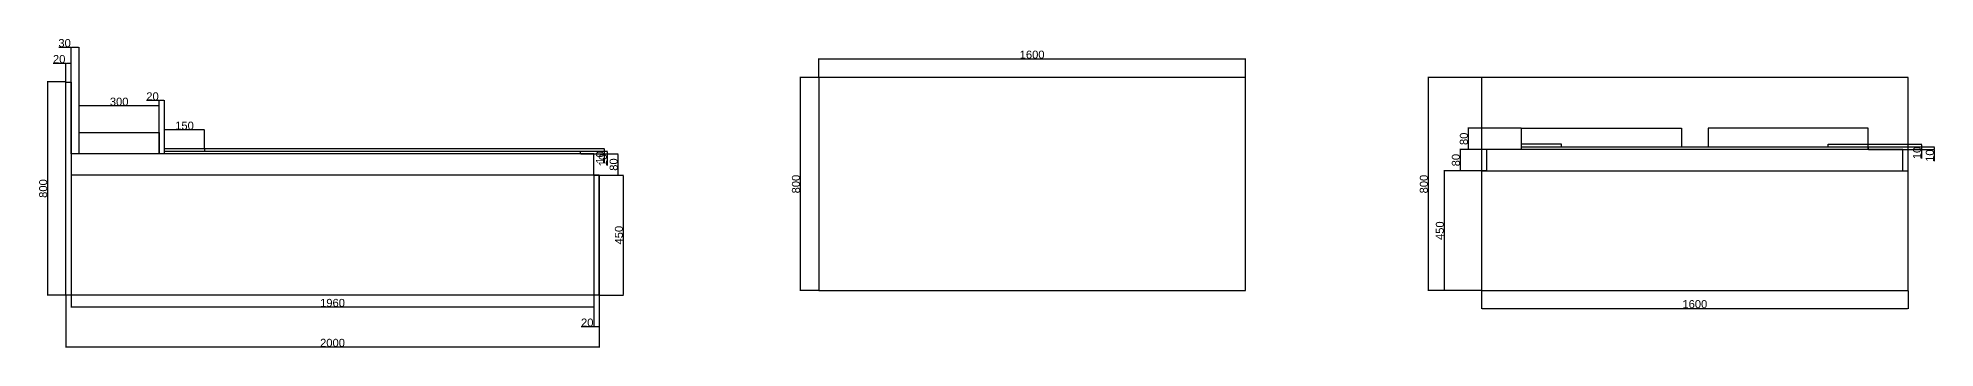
# Model space of a CAD drawing. Header units: millimetres. Extents: x 360 to 15428, y 395 to 2734.
# Drawn here: x 8314 to 15428, y 406 to 1571 of the extents above; entities that cross this region are included whole.
import ezdxf

# ---------------------------------------------------------------- set-up
doc = ezdxf.new("R2010")
doc.units = ezdxf.units.MM
doc.layers.add('cote', color=7, linetype='Continuous')
doc.layers.add('pat', color=185, linetype='Continuous', lineweight=30)
doc.styles.get("Standard").update_dxf_attribs({"font": 'arial.ttf'})
doc.dimstyles.new('ISO-25', dxfattribs={"dimtxt": 2.5, "dimasz": 2.5, "dimexe": 1.25, "dimexo": 0.625, "dimtad": 1, "dimtxsty": 'Standard', "dimcen": 2.5, "dimadec": 0, "dimazin": 0, "dimtfac": 1, "dimtmove": 0, "dimatfit": 3, "dimfxl": 1, "dimarcsym": 0})

# ---------------------------------------------------------------- blocks, each defined once
blk = doc.blocks.new('*D45')
at = {"layer": 'cote', "color": 0, "lineweight": -2, "transparency": 16777216}
for p, q in [((8939.5, 1155.2), (10439, 1155.2)), ((8939.5, 1145.2), (10439, 1145.2)), ((10437.8, 1152.7), (10437.8, 1147.7)), ((10437.8, 1145.2), (10437.8, 1101.4))]:
    blk.add_line(p, q, dxfattribs=at)
at = {"layer": 'cote', "color": 0, "transparency": 16777216}
for points in [[(10437.4, 1152.7), (10438.2, 1152.7), (10437.8, 1155.2)], [(10437.4, 1147.7), (10438.2, 1147.7), (10437.8, 1145.2)]]:
    blk.add_solid(points, dxfattribs=at)
at = {"layer": 'Defpoints', "color": 0, "transparency": 16777216}
for p in [(8938.9, 1155.2), (8938.9, 1145.2), (10437.8, 1145.2)]:
    blk.add_point(p, dxfattribs=at)
at = {"layer": 'cote', "color": 0, "transparency": 16777216, "insert": (10421.8, 1122), "char_height": 30, "attachment_point": 5, "rotation": 90}
blk.add_mtext('10', dxfattribs=at)
blk = doc.blocks.new('*D49')
at = {"layer": 'cote', "color": 0, "lineweight": -2, "transparency": 16777216}
for p, q in [((10349.5, 1145.2), (10449.7, 1145.2)), ((10448.5, 1142.7), (10448.5, 1137.7)), ((10349.5, 1135.2), (10449.7, 1135.2)), ((10448.5, 1135.2), (10448.5, 1091.4))]:
    blk.add_line(p, q, dxfattribs=at)
at = {"layer": 'cote', "color": 0, "transparency": 16777216}
for points in [[(10448, 1142.7), (10448.9, 1142.7), (10448.5, 1145.2)], [(10448, 1137.7), (10448.9, 1137.7), (10448.5, 1135.2)]]:
    blk.add_solid(points, dxfattribs=at)
at = {"layer": 'Defpoints', "color": 0, "transparency": 16777216}
for p in [(10348.9, 1145.2), (10348.9, 1135.2), (10448.5, 1135.2)]:
    blk.add_point(p, dxfattribs=at)
at = {"layer": 'cote', "color": 0, "transparency": 16777216, "insert": (10432.5, 1112), "char_height": 30, "attachment_point": 5, "rotation": 90}
blk.add_mtext('10', dxfattribs=at)
blk = doc.blocks.new('*D50')
at = {"layer": 'cote', "color": 0, "lineweight": -2, "transparency": 16777216}
for p, q in [((10400.2, 1135.2), (10490.4, 1135.2)), ((10489.2, 1132.7), (10489.2, 1057.7)), ((10399.5, 1055.2), (10490.4, 1055.2))]:
    blk.add_line(p, q, dxfattribs=at)
at = {"layer": 'cote', "color": 0, "transparency": 16777216}
for points in [[(10488.8, 1132.7), (10489.6, 1132.7), (10489.2, 1135.2)], [(10488.8, 1057.7), (10489.6, 1057.7), (10489.2, 1055.2)]]:
    blk.add_solid(points, dxfattribs=at)
at = {"layer": 'Defpoints', "color": 0, "transparency": 16777216}
for p in [(10399.6, 1135.2), (10398.9, 1055.2), (10489.2, 1055.2)]:
    blk.add_point(p, dxfattribs=at)
at = {"layer": 'cote', "color": 0, "transparency": 16777216, "insert": (10473.2, 1095.2), "char_height": 30, "attachment_point": 5, "rotation": 90}
blk.add_mtext('80', dxfattribs=at)
blk = doc.blocks.new('*D51')
at = {"layer": 'cote', "color": 0, "lineweight": -2, "transparency": 16777216}
for p, q in [((10419.5, 1055.2), (10510.1, 1055.2)), ((10508.9, 1052.7), (10508.9, 607.7)), ((10419.5, 605.2), (10510.1, 605.2))]:
    blk.add_line(p, q, dxfattribs=at)
at = {"layer": 'cote', "color": 0, "transparency": 16777216}
for points in [[(10508.4, 1052.7), (10509.3, 1052.7), (10508.9, 1055.2)], [(10508.4, 607.7), (10509.3, 607.7), (10508.9, 605.2)]]:
    blk.add_solid(points, dxfattribs=at)
at = {"layer": 'Defpoints', "color": 0, "transparency": 16777216}
for p in [(10418.9, 1055.2), (10418.9, 605.2), (10508.9, 605.2)]:
    blk.add_point(p, dxfattribs=at)
at = {"layer": 'cote', "color": 0, "transparency": 16777216, "insert": (10492.9, 830.2), "char_height": 30, "attachment_point": 5, "rotation": 90}
blk.add_mtext('450', dxfattribs=at)
blk = doc.blocks.new('*D52')
at = {"layer": 'cote', "color": 0, "lineweight": -2, "transparency": 16777216}
for p, q in [((8418.2, 1405.2), (8348.7, 1405.2)), ((8350, 1402.7), (8350, 607.7)), ((8418.2, 605.2), (8348.7, 605.2))]:
    blk.add_line(p, q, dxfattribs=at)
at = {"layer": 'cote', "color": 0, "transparency": 16777216}
for points in [[(8349.6, 1402.7), (8350.4, 1402.7), (8350, 1405.2)], [(8349.6, 607.7), (8350.4, 607.7), (8350, 605.2)]]:
    blk.add_solid(points, dxfattribs=at)
at = {"layer": 'Defpoints', "color": 0, "transparency": 16777216}
for p in [(8418.9, 1405.2), (8350, 605.2), (8418.9, 605.2)]:
    blk.add_point(p, dxfattribs=at)
at = {"layer": 'cote', "color": 0, "transparency": 16777216, "insert": (8334, 1005.2), "char_height": 30, "attachment_point": 5, "rotation": 90}
blk.add_mtext('800', dxfattribs=at)
blk = doc.blocks.new('*D46')
at = {"layer": 'cote', "color": 0, "lineweight": -2, "transparency": 16777216}
for p, q in [((8418.9, 1475.2), (8371.7, 1475.2)), ((8418.9, 1405.8), (8418.9, 1476.4)), ((8436.4, 1475.2), (8421.4, 1475.2)), ((8438.9, 1405.8), (8438.9, 1476.4))]:
    blk.add_line(p, q, dxfattribs=at)
at = {"layer": 'cote', "color": 0, "transparency": 16777216}
for points in [[(8421.4, 1475.6), (8421.4, 1474.8), (8418.9, 1475.2)], [(8436.4, 1475.6), (8436.4, 1474.8), (8438.9, 1475.2)]]:
    blk.add_solid(points, dxfattribs=at)
at = {"layer": 'Defpoints', "color": 0, "transparency": 16777216}
for p in [(8418.9, 1475.2), (8418.9, 1405.2), (8438.9, 1405.2)]:
    blk.add_point(p, dxfattribs=at)
at = {"layer": 'cote', "color": 0, "transparency": 16777216, "insert": (8394, 1491.1), "char_height": 30, "attachment_point": 5}
blk.add_mtext('20', dxfattribs=at)
blk = doc.blocks.new('*D47')
at = {"layer": 'cote', "color": 0, "lineweight": -2, "transparency": 16777216}
for p, q in [((8438.9, 1535.2), (8392.3, 1535.2)), ((8438.9, 1135.8), (8438.9, 1536.4)), ((8466.4, 1535.2), (8441.4, 1535.2)), ((8468.9, 1135.8), (8468.9, 1536.4))]:
    blk.add_line(p, q, dxfattribs=at)
at = {"layer": 'cote', "color": 0, "transparency": 16777216}
for points in [[(8441.4, 1535.6), (8441.4, 1534.8), (8438.9, 1535.2)], [(8466.4, 1535.6), (8466.4, 1534.8), (8468.9, 1535.2)]]:
    blk.add_solid(points, dxfattribs=at)
at = {"layer": 'Defpoints', "color": 0, "transparency": 16777216}
for p in [(8438.9, 1535.2), (8438.9, 1135.2), (8468.9, 1135.2)]:
    blk.add_point(p, dxfattribs=at)
at = {"layer": 'cote', "color": 0, "transparency": 16777216, "insert": (8414.3, 1551.1), "char_height": 30, "attachment_point": 5}
blk.add_mtext('30', dxfattribs=at)
blk = doc.blocks.new('*D48')
at = {"layer": 'cote', "color": 0, "lineweight": -2, "transparency": 16777216}
for p, q in [((8468.9, 1215.8), (8468.9, 1316.4)), ((8766.4, 1315.2), (8471.4, 1315.2)), ((8768.9, 1215.8), (8768.9, 1316.4))]:
    blk.add_line(p, q, dxfattribs=at)
at = {"layer": 'cote', "color": 0, "transparency": 16777216}
for points in [[(8471.4, 1315.6), (8471.4, 1314.8), (8468.9, 1315.2)], [(8766.4, 1315.6), (8766.4, 1314.8), (8768.9, 1315.2)]]:
    blk.add_solid(points, dxfattribs=at)
at = {"layer": 'Defpoints', "color": 0, "transparency": 16777216}
for p in [(8468.9, 1315.2), (8468.9, 1215.2), (8768.9, 1215.2)]:
    blk.add_point(p, dxfattribs=at)
at = {"layer": 'cote', "color": 0, "transparency": 16777216, "insert": (8618.9, 1331.1), "char_height": 30, "attachment_point": 5}
blk.add_mtext('300', dxfattribs=at)
blk = doc.blocks.new('*D40')
at = {"layer": 'cote', "color": 0, "lineweight": -2, "transparency": 16777216}
for p, q in [((8768.9, 1335.2), (8721.7, 1335.2)), ((8768.9, 1135.8), (8768.9, 1336.4)), ((8786.4, 1335.2), (8771.4, 1335.2)), ((8788.9, 1135.8), (8788.9, 1336.4))]:
    blk.add_line(p, q, dxfattribs=at)
at = {"layer": 'cote', "color": 0, "transparency": 16777216}
for points in [[(8771.4, 1335.6), (8771.4, 1334.8), (8768.9, 1335.2)], [(8786.4, 1335.6), (8786.4, 1334.8), (8788.9, 1335.2)]]:
    blk.add_solid(points, dxfattribs=at)
at = {"layer": 'Defpoints', "color": 0, "transparency": 16777216}
for p in [(8768.9, 1335.2), (8768.9, 1135.2), (8788.9, 1135.2)]:
    blk.add_point(p, dxfattribs=at)
at = {"layer": 'cote', "color": 0, "transparency": 16777216, "insert": (8744, 1351.1), "char_height": 30, "attachment_point": 5}
blk.add_mtext('20', dxfattribs=at)
blk = doc.blocks.new('*D41')
at = {"layer": 'cote', "color": 0, "lineweight": -2, "transparency": 16777216}
for p, q in [((8788.9, 1155.8), (8788.9, 1226.4)), ((8936.4, 1225.2), (8791.4, 1225.2)), ((8938.9, 1155.8), (8938.9, 1226.4))]:
    blk.add_line(p, q, dxfattribs=at)
at = {"layer": 'cote', "color": 0, "transparency": 16777216}
for points in [[(8791.4, 1225.6), (8791.4, 1224.8), (8788.9, 1225.2)], [(8936.4, 1225.6), (8936.4, 1224.8), (8938.9, 1225.2)]]:
    blk.add_solid(points, dxfattribs=at)
at = {"layer": 'Defpoints', "color": 0, "transparency": 16777216}
for p in [(8788.9, 1225.2), (8788.9, 1155.2), (8938.9, 1155.2)]:
    blk.add_point(p, dxfattribs=at)
at = {"layer": 'cote', "color": 0, "transparency": 16777216, "insert": (8863.9, 1241.1), "char_height": 30, "attachment_point": 5}
blk.add_mtext('150', dxfattribs=at)
blk = doc.blocks.new('*D42')
at = {"layer": 'cote', "color": 0, "lineweight": -2, "transparency": 16777216}
for p, q in [((8438.9, 1054.6), (8438.9, 558.4)), ((10398.9, 1054.6), (10398.9, 558.4)), ((10396.4, 559.7), (8441.4, 559.7))]:
    blk.add_line(p, q, dxfattribs=at)
at = {"layer": 'cote', "color": 0, "transparency": 16777216}
for points in [[(8441.4, 560.1), (8441.4, 559.2), (8438.9, 559.7)], [(10396.4, 560.1), (10396.4, 559.2), (10398.9, 559.7)]]:
    blk.add_solid(points, dxfattribs=at)
at = {"layer": 'Defpoints', "color": 0, "transparency": 16777216}
for p in [(8438.9, 1055.2), (10398.9, 1055.2), (8438.9, 559.7)]:
    blk.add_point(p, dxfattribs=at)
at = {"layer": 'cote', "color": 0, "transparency": 16777216, "insert": (9418.9, 575.6), "char_height": 30, "attachment_point": 5}
blk.add_mtext('1960', dxfattribs=at)
blk = doc.blocks.new('*D43')
at = {"layer": 'cote', "color": 0, "lineweight": -2, "transparency": 16777216}
for p, q in [((10398.9, 1054.6), (10398.9, 484.7)), ((10418.9, 1054.6), (10418.9, 484.7)), ((10398.9, 485.9), (10351.7, 485.9)), ((10416.4, 485.9), (10401.4, 485.9))]:
    blk.add_line(p, q, dxfattribs=at)
at = {"layer": 'cote', "color": 0, "transparency": 16777216}
for points in [[(10401.4, 486.4), (10401.4, 485.5), (10398.9, 485.9)], [(10416.4, 486.4), (10416.4, 485.5), (10418.9, 485.9)]]:
    blk.add_solid(points, dxfattribs=at)
at = {"layer": 'Defpoints', "color": 0, "transparency": 16777216}
for p in [(10398.9, 1055.2), (10418.9, 1055.2), (10398.9, 485.9)]:
    blk.add_point(p, dxfattribs=at)
at = {"layer": 'cote', "color": 0, "transparency": 16777216, "insert": (10374, 501.9), "char_height": 30, "attachment_point": 5}
blk.add_mtext('20', dxfattribs=at)
blk = doc.blocks.new('*D44')
at = {"layer": 'cote', "color": 0, "lineweight": -2, "transparency": 16777216}
for p, q in [((8418.9, 604.6), (8418.9, 408.5)), ((10418.9, 604.6), (10418.9, 408.5)), ((10416.4, 409.8), (8421.4, 409.8))]:
    blk.add_line(p, q, dxfattribs=at)
at = {"layer": 'cote', "color": 0, "transparency": 16777216}
for points in [[(8421.4, 410.2), (8421.4, 409.4), (8418.9, 409.8)], [(10416.4, 410.2), (10416.4, 409.4), (10418.9, 409.8)]]:
    blk.add_solid(points, dxfattribs=at)
at = {"layer": 'Defpoints', "color": 0, "transparency": 16777216}
for p in [(8418.9, 605.2), (10418.9, 605.2), (8418.9, 409.8)]:
    blk.add_point(p, dxfattribs=at)
at = {"layer": 'cote', "color": 0, "transparency": 16777216, "insert": (9418.9, 425.7), "char_height": 30, "attachment_point": 5}
blk.add_mtext('2000', dxfattribs=at)
blk = doc.blocks.new('*D56')
at = {"layer": 'cote', "color": 0, "lineweight": -2, "transparency": 16777216}
for p, q in [((11242.1, 1422.5), (11242.1, 1493.1)), ((11244.6, 1491.9), (12839.6, 1491.9)), ((12842.1, 1422.5), (12842.1, 1493.1))]:
    blk.add_line(p, q, dxfattribs=at)
at = {"layer": 'cote', "color": 0, "transparency": 16777216}
for points in [[(11244.6, 1492.3), (11244.6, 1491.5), (11242.1, 1491.9)], [(12839.6, 1492.3), (12839.6, 1491.5), (12842.1, 1491.9)]]:
    blk.add_solid(points, dxfattribs=at)
at = {"layer": 'Defpoints', "color": 0, "transparency": 16777216}
for p in [(12842.1, 1491.9), (11242.1, 1421.9), (12842.1, 1421.9)]:
    blk.add_point(p, dxfattribs=at)
at = {"layer": 'cote', "color": 0, "transparency": 16777216, "insert": (12042.1, 1507.8), "char_height": 30, "attachment_point": 5}
blk.add_mtext('1600', dxfattribs=at)
blk = doc.blocks.new('*D57')
at = {"layer": 'cote', "color": 0, "lineweight": -2, "transparency": 16777216}
for p, q in [((11241.5, 1421.9), (11171.4, 1421.9)), ((11172.6, 1419.4), (11172.6, 624.4)), ((11241.5, 621.9), (11171.4, 621.9))]:
    blk.add_line(p, q, dxfattribs=at)
at = {"layer": 'cote', "color": 0, "transparency": 16777216}
for points in [[(11172.2, 1419.4), (11173, 1419.4), (11172.6, 1421.9)], [(11172.2, 624.4), (11173, 624.4), (11172.6, 621.9)]]:
    blk.add_solid(points, dxfattribs=at)
at = {"layer": 'Defpoints', "color": 0, "transparency": 16777216}
for p in [(11242.1, 1421.9), (11172.6, 621.9), (11242.1, 621.9)]:
    blk.add_point(p, dxfattribs=at)
at = {"layer": 'cote', "color": 0, "transparency": 16777216, "insert": (11156.7, 1021.9), "char_height": 30, "attachment_point": 5, "rotation": 90}
blk.add_mtext('800', dxfattribs=at)
blk = doc.blocks.new('*D58')
at = {"layer": 'cote', "color": 0, "lineweight": -2, "transparency": 16777216}
for p, q in [((13727, 621.3), (13727, 553.9)), ((15327, 621.3), (15327, 553.9)), ((13729.5, 555.1), (15324.5, 555.1))]:
    blk.add_line(p, q, dxfattribs=at)
at = {"layer": 'cote', "color": 0, "transparency": 16777216}
for points in [[(13729.5, 555.6), (13729.5, 554.7), (13727, 555.1)], [(15324.5, 555.6), (15324.5, 554.7), (15327, 555.1)]]:
    blk.add_solid(points, dxfattribs=at)
at = {"layer": 'Defpoints', "color": 0, "transparency": 16777216}
for p in [(13727, 621.9), (15327, 621.9), (15327, 555.1)]:
    blk.add_point(p, dxfattribs=at)
at = {"layer": 'cote', "color": 0, "transparency": 16777216, "insert": (14527, 571.1), "char_height": 30, "attachment_point": 5}
blk.add_mtext('1600', dxfattribs=at)
blk = doc.blocks.new('*D59')
at = {"layer": 'cote', "color": 0, "lineweight": -2, "transparency": 16777216}
for p, q in [((13726.3, 1421.9), (13525.7, 1421.9)), ((13527, 1419.4), (13527, 624.4)), ((13726.3, 621.9), (13525.7, 621.9))]:
    blk.add_line(p, q, dxfattribs=at)
at = {"layer": 'cote', "color": 0, "transparency": 16777216}
for points in [[(13526.5, 1419.4), (13527.4, 1419.4), (13527, 1421.9)], [(13526.5, 624.4), (13527.4, 624.4), (13527, 621.9)]]:
    blk.add_solid(points, dxfattribs=at)
at = {"layer": 'Defpoints', "color": 0, "transparency": 16777216}
for p in [(13727, 1421.9), (13527, 621.9), (13727, 621.9)]:
    blk.add_point(p, dxfattribs=at)
at = {"layer": 'cote', "color": 0, "transparency": 16777216, "insert": (13511, 1021.9), "char_height": 30, "attachment_point": 5, "rotation": 90}
blk.add_mtext('800', dxfattribs=at)
blk = doc.blocks.new('*D60')
at = {"layer": 'cote', "color": 0, "lineweight": -2, "transparency": 16777216}
for p, q in [((13726.3, 1071.9), (13585.7, 1071.9)), ((13587, 1069.4), (13587, 624.4)), ((13726.3, 621.9), (13585.7, 621.9))]:
    blk.add_line(p, q, dxfattribs=at)
at = {"layer": 'cote', "color": 0, "transparency": 16777216}
for points in [[(13586.5, 1069.4), (13587.4, 1069.4), (13587, 1071.9)], [(13586.5, 624.4), (13587.4, 624.4), (13587, 621.9)]]:
    blk.add_solid(points, dxfattribs=at)
at = {"layer": 'Defpoints', "color": 0, "transparency": 16777216}
for p in [(13727, 1071.9), (13587, 621.9), (13727, 621.9)]:
    blk.add_point(p, dxfattribs=at)
at = {"layer": 'cote', "color": 0, "transparency": 16777216, "insert": (13571, 846.9), "char_height": 30, "attachment_point": 5, "rotation": 90}
blk.add_mtext('450', dxfattribs=at)
blk = doc.blocks.new('*D61')
at = {"layer": 'cote', "color": 0, "lineweight": -2, "transparency": 16777216}
for p, q in [((13876.3, 1231.9), (13675.7, 1231.9)), ((13677, 1229.4), (13677, 1154.4)), ((13876.3, 1151.9), (13675.7, 1151.9))]:
    blk.add_line(p, q, dxfattribs=at)
at = {"layer": 'cote', "color": 0, "transparency": 16777216}
for points in [[(13676.6, 1229.4), (13677.4, 1229.4), (13677, 1231.9)], [(13676.6, 1154.4), (13677.4, 1154.4), (13677, 1151.9)]]:
    blk.add_solid(points, dxfattribs=at)
at = {"layer": 'Defpoints', "color": 0, "transparency": 16777216}
for p in [(13877, 1231.9), (13677, 1151.9), (13877, 1151.9)]:
    blk.add_point(p, dxfattribs=at)
at = {"layer": 'cote', "color": 0, "transparency": 16777216, "insert": (13661, 1191.9), "char_height": 30, "attachment_point": 5, "rotation": 90}
blk.add_mtext('80', dxfattribs=at)
blk = doc.blocks.new('*D62')
at = {"layer": 'cote', "color": 0, "lineweight": -2, "transparency": 16777216}
for p, q in [((13746.3, 1151.9), (13645.8, 1151.9)), ((13647, 1149.4), (13647, 1074.4)), ((13746.3, 1071.9), (13645.8, 1071.9))]:
    blk.add_line(p, q, dxfattribs=at)
at = {"layer": 'cote', "color": 0, "transparency": 16777216}
for points in [[(13646.6, 1149.4), (13647.4, 1149.4), (13647, 1151.9)], [(13646.6, 1074.4), (13647.4, 1074.4), (13647, 1071.9)]]:
    blk.add_solid(points, dxfattribs=at)
at = {"layer": 'Defpoints', "color": 0, "transparency": 16777216}
for p in [(13747, 1151.9), (13647, 1071.9), (13747, 1071.9)]:
    blk.add_point(p, dxfattribs=at)
at = {"layer": 'cote', "color": 0, "transparency": 16777216, "insert": (13631.1, 1111.9), "char_height": 30, "attachment_point": 5, "rotation": 90}
blk.add_mtext('80', dxfattribs=at)
blk = doc.blocks.new('*D63')
at = {"layer": 'cote', "color": 0, "lineweight": -2, "transparency": 16777216}
for p, q in [((15177.6, 1171.9), (15377.7, 1171.9)), ((15177.6, 1161.9), (15377.7, 1161.9)), ((15376.4, 1169.4), (15376.4, 1164.4)), ((15376.4, 1161.9), (15376.4, 1118.1))]:
    blk.add_line(p, q, dxfattribs=at)
at = {"layer": 'cote', "color": 0, "transparency": 16777216}
for points in [[(15376, 1169.4), (15376.8, 1169.4), (15376.4, 1171.9)], [(15376, 1164.4), (15376.8, 1164.4), (15376.4, 1161.9)]]:
    blk.add_solid(points, dxfattribs=at)
at = {"layer": 'Defpoints', "color": 0, "transparency": 16777216}
for p in [(15177, 1171.9), (15177, 1161.9), (15376.4, 1161.9)]:
    blk.add_point(p, dxfattribs=at)
at = {"layer": 'cote', "color": 0, "transparency": 16777216, "insert": (15360.5, 1138.7), "char_height": 30, "attachment_point": 5, "rotation": 90}
blk.add_mtext('10', dxfattribs=at)
blk = doc.blocks.new('*D64')
at = {"layer": 'cote', "color": 0, "lineweight": -2, "transparency": 16777216}
for p, q in [((15177.6, 1161.9), (15425.3, 1161.9)), ((15177.6, 1151.9), (15425.3, 1151.9)), ((15424, 1159.4), (15424, 1154.4)), ((15424, 1151.9), (15424, 1108.1))]:
    blk.add_line(p, q, dxfattribs=at)
at = {"layer": 'cote', "color": 0, "transparency": 16777216}
for points in [[(15423.6, 1159.4), (15424.4, 1159.4), (15424, 1161.9)], [(15423.6, 1154.4), (15424.4, 1154.4), (15424, 1151.9)]]:
    blk.add_solid(points, dxfattribs=at)
at = {"layer": 'Defpoints', "color": 0, "transparency": 16777216}
for p in [(15177, 1161.9), (15177, 1151.9), (15424, 1151.9)]:
    blk.add_point(p, dxfattribs=at)
at = {"layer": 'cote', "color": 0, "transparency": 16777216, "insert": (15408.1, 1128.7), "char_height": 30, "attachment_point": 5, "rotation": 90}
blk.add_mtext('10', dxfattribs=at)

msp = doc.modelspace()

# ---------------------------------------------------------------- linework, layer by layer
at = {"layer": 'pat'}
for p, q in [((8418.859, 605.177), (8418.859, 1405.177)), ((8418.859, 1405.177), (8438.859, 1405.177)), ((8438.859, 1405.177), (8438.859, 1055.177)), ((12842.141, 1421.889), (11242.141, 1421.889)), ((11242.141, 1421.889), (11242.141, 621.889)), ((12842.141, 621.889), (12842.141, 1421.889)), ((15326.957, 1421.889), (13726.957, 1421.889)), ((13726.957, 1421.889), (13726.957, 621.889)), ((15326.957, 621.889), (15326.957, 1421.889)), ((8468.859, 1135.177), (8468.859, 1215.177)), ((8468.859, 1215.177), (8768.859, 1215.177)), ((8768.859, 1215.177), (8768.859, 1135.177)), ((13876.957, 1151.889), (13876.957, 1231.889)), ((13876.957, 1231.889), (14476.957, 1231.889)), ((14476.957, 1231.889), (14476.957, 1161.889)), ((15176.957, 1231.889), (14576.957, 1231.889)), ((14576.957, 1231.889), (14576.957, 1161.889)), ((15176.957, 1151.889), (15176.957, 1231.889)), ((8788.859, 1145.177), (8788.859, 1155.177)), ((8788.859, 1155.177), (8938.859, 1155.177)), ((8788.859, 1135.177), (8788.859, 1145.177)), ((8788.859, 1145.177), (10348.859, 1145.177)), ((8938.859, 1155.177), (8938.859, 1145.177)), ((10348.859, 1135.177), (10348.859, 1145.177)), ((13746.957, 1071.889), (13746.957, 1151.889)), ((15306.957, 1151.889), (13746.957, 1151.889)), ((14026.957, 1171.889), (13876.957, 1171.889)), ((13876.957, 1151.889), (13876.957, 1161.889)), ((13876.957, 1161.889), (15176.957, 1161.889)), ((14026.957, 1161.889), (14026.957, 1171.889)), ((15026.957, 1161.889), (15026.957, 1171.889)), ((15026.957, 1171.889), (15176.957, 1171.889)), ((15176.957, 1161.889), (15176.957, 1151.889)), ((15306.957, 1071.889), (15306.957, 1151.889)), ((10398.859, 1135.177), (8438.859, 1135.177)), ((10398.859, 1055.177), (10398.859, 1135.177)), ((13726.957, 1071.889), (15326.957, 1071.889)), ((10398.859, 1055.177), (8438.859, 1055.177)), ((10418.859, 1055.177), (10398.859, 1055.177)), ((10418.859, 605.177), (10418.859, 1055.177)), ((10418.859, 605.177), (8418.859, 605.177)), ((11242.141, 621.889), (12842.141, 621.889)), ((13726.957, 621.889), (15326.957, 621.889))]:
    msp.add_line(p, q, dxfattribs=at)

# ---------------------------------------------------------------- dimensions: what is measured, and where the dimension line sits
at = {"layer": 'cote'}
for base, p1, p2, angle, picture, middle in [((8438.859, 1535.177), (8468.859, 1135.177), (8438.859, 1135.177), 180, '*D47', (8414.308, 1551.129)), ((8418.859, 1475.177), (8438.859, 1405.177), (8418.859, 1405.177), 180, '*D46', (8394.042, 1491.119)), ((8349.989, 605.177), (8418.859, 1405.177), (8418.859, 605.177), 90, '*D52', (8334.047, 1005.177)), ((8768.859, 1335.177), (8788.859, 1135.177), (8768.859, 1135.177), 180, '*D40', (8744.042, 1351.119)), ((11172.616, 621.889), (11242.141, 1421.889), (11242.141, 621.889), 90, '*D57', (11156.674, 1021.889)), ((13526.957, 621.889), (13726.957, 1421.889), (13726.957, 621.889), 90, '*D59', (13511.014, 1021.889)), ((8468.859, 1315.177), (8768.859, 1215.177), (8468.859, 1215.177), 180, '*D48', (8618.859, 1331.129)), ((8788.859, 1225.177), (8938.859, 1155.177), (8788.859, 1155.177), 180, '*D41', (8863.859, 1241.119)), ((13676.97, 1151.889), (13876.957, 1231.889), (13876.957, 1151.889), 90, '*D61', (13661.027, 1191.889)), ((10437.782, 1145.177), (8938.859, 1155.177), (8938.859, 1145.177), 90, '*D45', (10421.84, 1122.028)), ((10448.45, 1135.177), (10348.859, 1145.177), (10348.859, 1135.177), 90, '*D49', (10432.508, 1112.028)), ((13647.005, 1071.889), (13746.957, 1151.889), (13746.957, 1071.889), 90, '*D62', (13631.063, 1111.889)), ((15376.415, 1161.889), (15176.957, 1171.889), (15176.957, 1161.889), 90, '*D63', (15360.473, 1138.74)), ((15424.027, 1151.889), (15176.957, 1161.889), (15176.957, 1151.889), 90, '*D64', (15408.085, 1128.74)), ((10489.188, 1055.177), (10399.592, 1135.177), (10398.859, 1055.177), 90, '*D50', (10473.246, 1095.177)), ((13586.957, 621.889), (13726.957, 1071.889), (13726.957, 621.889), 90, '*D60', (13571.014, 846.889)), ((8438.859, 559.651), (10398.859, 1055.177), (8438.859, 1055.177), 180, '*D42', (9418.859, 575.593)), ((10398.859, 485.94), (10418.859, 1055.177), (10398.859, 1055.177), 180, '*D43', (10374.042, 501.882)), ((10508.859, 605.177), (10418.859, 1055.177), (10418.859, 605.177), 90, '*D51', (10492.917, 830.177)), ((8418.859, 409.775), (10418.859, 605.177), (8418.859, 605.177), 180, '*D44', (9418.859, 425.717))]:
    dim = msp.add_linear_dim(base=base, p1=p1, p2=p2, angle=angle, dimstyle='ISO-25', override={"dimtxt": 30}, dxfattribs=at)
    dim.commit()
    dim.dimension.update_dxf_attribs({"geometry": picture, "text_midpoint": middle})
for base, p1, p2, picture, middle in [((12842.141, 1491.889), (11242.141, 1421.889), (12842.141, 1421.889), '*D56', (12042.141, 1507.831)), ((15326.957, 555.142), (13726.957, 621.889), (15326.957, 621.889), '*D58', (14526.957, 571.084))]:
    dim = msp.add_linear_dim(base=base, p1=p1, p2=p2, dimstyle='ISO-25', override={"dimtxt": 30}, dxfattribs=at)
    dim.commit()
    dim.dimension.update_dxf_attribs({"geometry": picture, "text_midpoint": middle})

doc.saveas('drawing.dxf')
